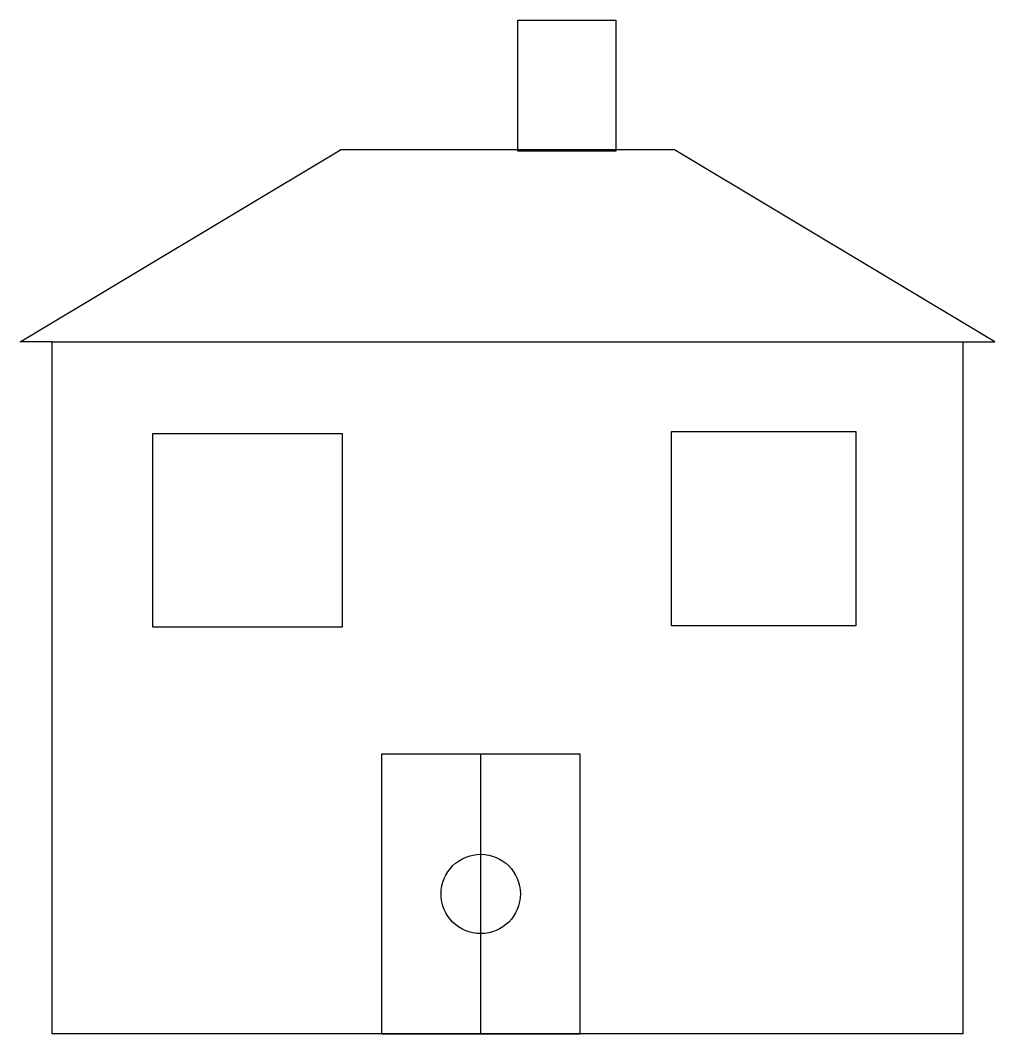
# Model space of a CAD drawing. Header units: millimetres. Extents: x 549 to 1461, y 169 to 1117.
import ezdxf

# ---------------------------------------------------------------- set-up
doc = ezdxf.new("R2010")
doc.units = ezdxf.units.MM

msp = doc.modelspace()

# ---------------------------------------------------------------- linework, layer by layer
for p, q in [((548.62, 816.18), (848.62, 996.18)), ((1161.07, 996.18), (848.62, 996.18)), ((1461.07, 816.18), (1161.07, 996.18)), ((578.62, 816.18), (548.62, 816.18)), ((1431.07, 816.18), (1461.07, 816.18)), ((979.78, 168.5), (979.78, 430.28))]:
    msp.add_line(p, q)
for points in [[(1106.4, 995), (1014.48, 995), (1014.48, 1117.41), (1106.4, 1117.41)], [(578.62, 816.18), (1431.07, 816.18), (1431.07, 168.5), (578.62, 168.5)], [(1158.47, 732.22), (1331.14, 732.22), (1331.14, 550.51), (1158.47, 550.51)], [(672.63, 730.6), (850, 730.6), (850, 549.11), (672.63, 549.11)], [(886.77, 168.5), (1072.79, 168.5), (1072.79, 430.28), (886.77, 430.28)]]:
    msp.add_lwpolyline(points, close=True)
msp.add_circle((979.78, 299.39), 37.17)

doc.saveas('drawing.dxf')
